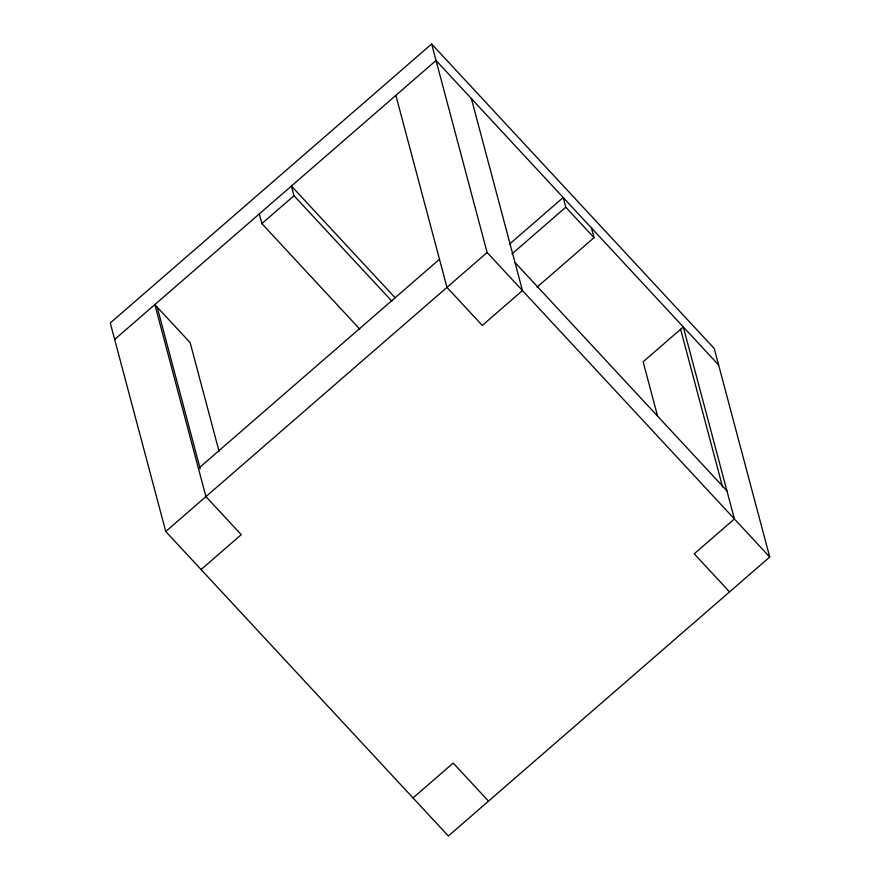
<?xml version="1.0" encoding="UTF-8"?>
<svg xmlns="http://www.w3.org/2000/svg" width="880" height="880" viewBox="0 0 880 880"><rect width="100%" height="100%" fill="white"/><g stroke="black" fill="none" stroke-linecap="round" stroke-linejoin="round"><path stroke-width="1.32" d="M431.651 44L110.275 322.982L165.759 531.487L448.349 836L769.725 557.018L714.241 348.513L431.651 44L487.124 252.505L769.725 557.018M114.664 339.471L436.04 60.489L718.63 365.002M359.788 329.153L261.866 223.619L293.997 195.723L291.423 186.032L395.208 297.869M198.44 468.49L439.472 259.259M165.759 531.487L487.124 252.505M509.487 244.145L563.2 197.516L565.785 207.218L594.044 237.666L537.13 287.067M511.984 253.924L565.785 207.218M201.08 569.547L241.252 534.677L205.931 496.617L154.836 304.59L190.157 342.661L219.054 451.275M413.028 797.94L453.2 763.059L488.521 801.13M514.976 262.449L726.913 490.831M729.553 591.888L694.232 553.828L734.404 518.958L683.309 326.931L643.137 361.812L657.591 416.119M293.997 195.723L391.93 301.246M680.625 329.263L722.568 486.893M591.459 227.964L594.044 237.666M471.361 98.549L522.456 290.576L482.284 325.446L446.963 287.375L395.868 95.359M259.281 213.928L261.866 223.619M157.19 307.131L200.189 468.732"/></g></svg>
